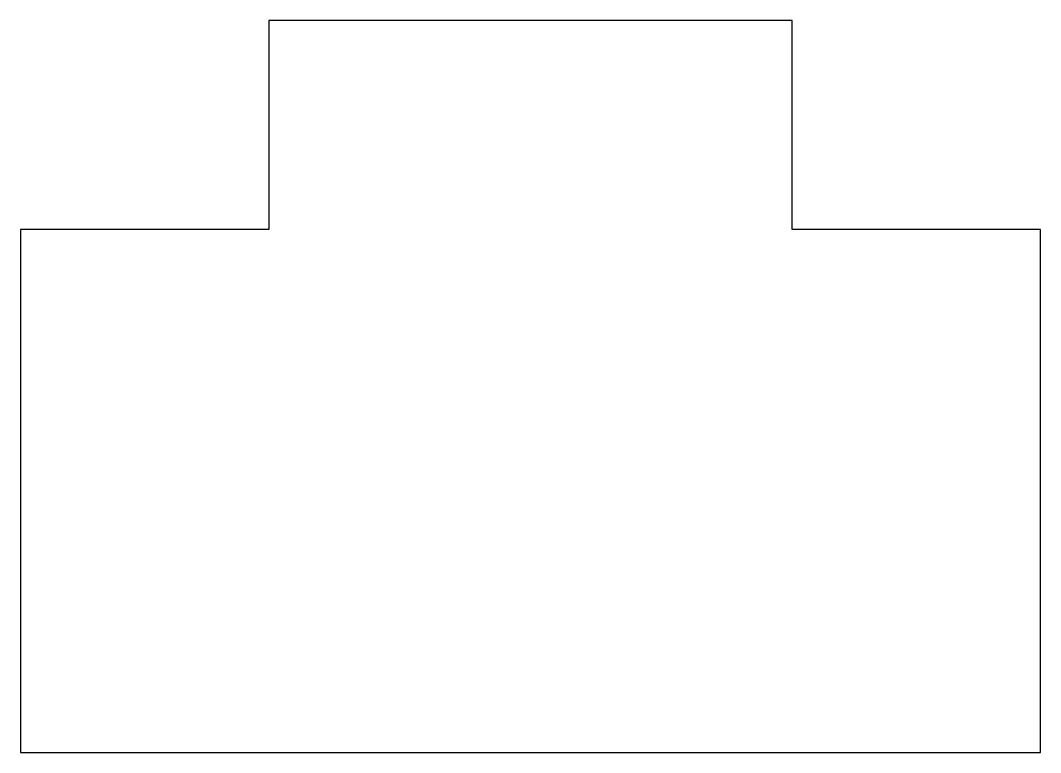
# Model space of a CAD drawing. Header units: millimetres. Extents: x 0 to 19.5, y 0 to 14.
import ezdxf

# ---------------------------------------------------------------- set-up
doc = ezdxf.new("R2010")
doc.units = ezdxf.units.MM

msp = doc.modelspace()

# ---------------------------------------------------------------- linework, layer by layer
msp.add_lwpolyline([(0, 0), (19.5, 0), (19.5, 10), (14.75, 10), (14.75, 14), (4.75, 14), (4.75, 10), (0, 10)], close=True)

doc.saveas('drawing.dxf')
